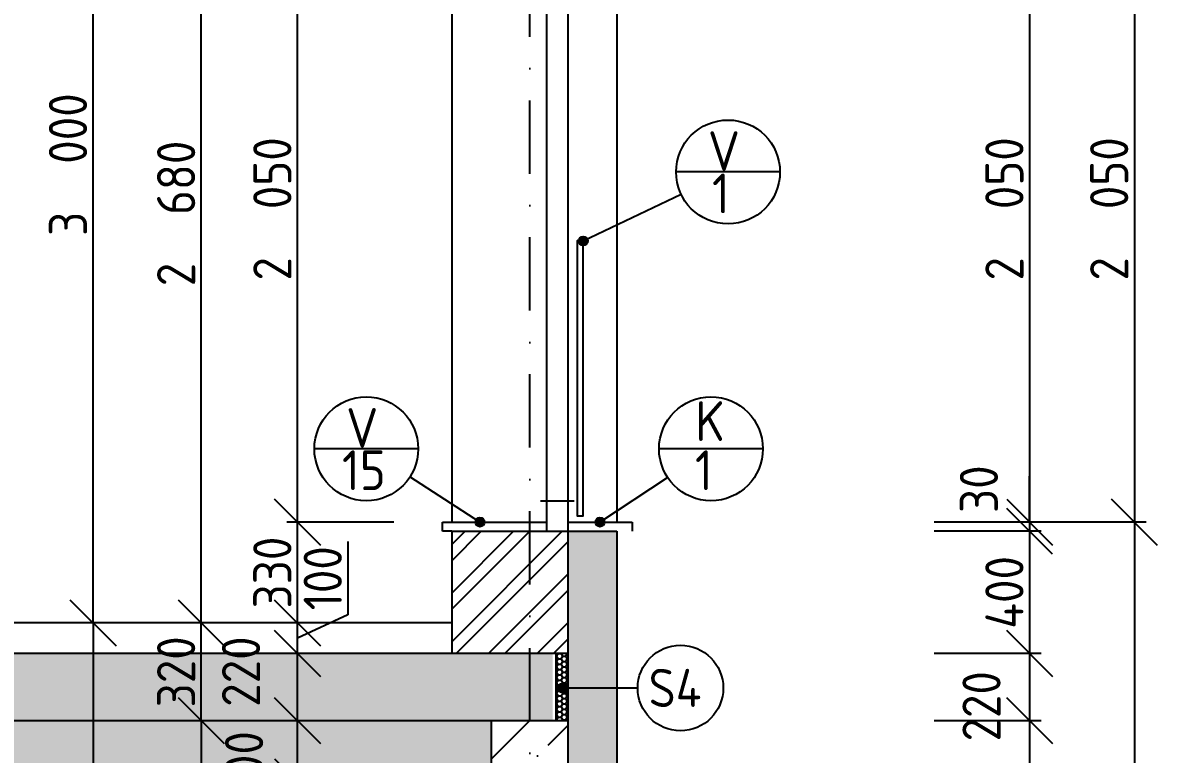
# Model space of a CAD drawing. Extents: x 3792242 to 5145247, y -1546315 to -1031918.
# Drawn here: x 3854608 to 3858322, y -1502190 to -1499796 of the extents above; entities that cross this region are included whole.
import ezdxf

# ---------------------------------------------------------------- set-up
doc = ezdxf.new("R2010")
doc.units = 0
doc.header["$MEASUREMENT"] = 0
doc.linetypes.add('BODKOCIARKOVANA_3', pattern=[5.6, 3, -1.3, 0, -1.3])
doc.layers.get('0').update_dxf_attribs({"linetype": 'CONTINUOUS'})
doc.layers.get('Defpoints').update_dxf_attribs({"color": 61, "linetype": 'CONTINUOUS'})
for name, color, linetype in [('KÓTY', 4, 'CONTINUOUS'), ('MÚRY', 1, 'CONTINUOUS'), ('OKNÁ', 143, 'CONTINUOUS'), ('osi', 253, 'CONTINUOUS'), ('TENKÁ', 7, 'CONTINUOUS'), ('ŠRAFY', 82, 'CONTINUOUS'), ('šrafy-múry', 8, 'CONTINUOUS')]:
    doc.layers.add(name, color=color, linetype=linetype)
doc.styles.add('STYLE1', font='isocp.shx')
doc.dimstyles.new('STANDARD-50', dxfattribs={"dimtxt": 125, "dimasz": 150, "dimexe": 10, "dimexo": 200, "dimgap": 20, "dimtad": 1, "dimdsep": 46, "dimlunit": 6, "dimtxsty": 'STYLE1', "dimblk1": 'OBLIQUE', "dimblk2": 'OBLIQUE', "dimsah": 1, "dimcen": 2.5, "dimse1": 1, "dimse2": 1, "dimadec": 0, "dimazin": 0, "dimtfac": 1, "dimtmove": 1, "dimatfit": 3, "dimldrblk": 'OBLIQUE', "dimfxl": 1, "dimtolj": 1, "dimtzin": 0, "dimarcsym": 0})
pattern_1 = [(45, (42813.19, 7000), (53.0330086, 194.4543648), [250, -50, 0, -50])]

# ---------------------------------------------------------------- blocks, each defined once
blk = doc.blocks.new('_OBLIQUE')
at = {"color": 0, "linetype": 'ByBlock'}
blk.add_line((-0.5, -0.5), (0.5, 0.5), dxfattribs=at)
blk = doc.blocks.new('*D33261')
at = {"layer": 'Defpoints', "color": 0}
for p in [(3855507.7, -1502080.3), (3855507.7, -1502080.3), (3855507.7, -1502280.3)]:
    blk.add_point(p, dxfattribs=at)
at = {"layer": 'KÓTY', "color": 0, "lineweight": -2, "ltscale": 0.25}
blk.add_line((3855507.7, -1502280.3), (3855507.7, -1502080.3), dxfattribs=at)
at = {"layer": 'KÓTY', "color": 0, "linetype": 'ByBlock', "lineweight": -2, "xscale": 150, "yscale": 150, "zscale": 150}
for p, rotation in [((3855507.7, -1502080.3), 90), ((3855507.7, -1502280.3), 270)]:
    blk.add_blockref('_OBLIQUE', p, dxfattribs=dict(at, rotation=rotation))
at = {"layer": 'KÓTY', "color": 0, "insert": (3855332.7, -1502229.5), "char_height": 125, "attachment_point": 5, "rotation": 90, "style": 'STYLE1'}
blk.add_mtext('\\A1;200', dxfattribs=at)
blk = doc.blocks.new('*D33262')
at = {"layer": 'Defpoints', "color": 0}
for p in [(3855507.7, -1501860.3), (3855507.7, -1501860.3), (3855507.7, -1502080.3)]:
    blk.add_point(p, dxfattribs=at)
at = {"layer": 'KÓTY', "color": 0, "lineweight": -2, "ltscale": 0.25}
blk.add_line((3855507.7, -1502080.3), (3855507.7, -1501860.3), dxfattribs=at)
at = {"layer": 'KÓTY', "color": 0, "linetype": 'ByBlock', "lineweight": -2, "xscale": 150, "yscale": 150, "zscale": 150}
for p, rotation in [((3855507.7, -1501860.3), 90), ((3855507.7, -1502080.3), 270)]:
    blk.add_blockref('_OBLIQUE', p, dxfattribs=dict(at, rotation=rotation))
at = {"layer": 'KÓTY', "color": 0, "insert": (3855322.7, -1501919.5), "char_height": 125, "attachment_point": 5, "rotation": 90, "style": 'STYLE1'}
blk.add_mtext('\\A1;220', dxfattribs=at)
blk = doc.blocks.new('*D33263')
at = {"layer": 'Defpoints', "color": 0}
for p in [(3855507.7, -1501760.3), (3855507.7, -1501760.3), (3855507.7, -1501860.3)]:
    blk.add_point(p, dxfattribs=at)
at = {"layer": 'KÓTY', "color": 0, "lineweight": -2, "ltscale": 0.25}
for p, q in [((3855672.7, -1501493.9), (3855672.7, -1501734)), ((3855672.7, -1501734), (3855507.7, -1501810.3)), ((3855507.7, -1501860.3), (3855507.7, -1501760.3))]:
    blk.add_line(p, q, dxfattribs=at)
at = {"layer": 'KÓTY', "color": 0, "linetype": 'ByBlock', "lineweight": -2, "xscale": 150, "yscale": 150, "zscale": 150}
for p, rotation in [((3855507.7, -1501760.3), 90), ((3855507.7, -1501860.3), 270)]:
    blk.add_blockref('_OBLIQUE', p, dxfattribs=dict(at, rotation=rotation))
at = {"layer": 'KÓTY', "color": 0, "insert": (3855590.2, -1501614), "char_height": 125, "attachment_point": 5, "rotation": 90, "style": 'STYLE1'}
blk.add_mtext('\\A1;100', dxfattribs=at)
blk = doc.blocks.new('*D33270')
at = {"layer": 'Defpoints', "color": 0}
for p in [(3855507.7, -1501430.3), (3856012.7, -1501430.3), (3856012.7, -1501760.3)]:
    blk.add_point(p, dxfattribs=at)
at = {"layer": 'KÓTY', "color": 0, "lineweight": -2, "ltscale": 0.25}
blk.add_line((3855507.7, -1501760.3), (3855507.7, -1501430.3), dxfattribs=at)
at = {"layer": 'KÓTY', "color": 0, "linetype": 'ByBlock', "lineweight": -2, "xscale": 150, "yscale": 150, "zscale": 150}
for p, rotation in [((3855507.7, -1501430.3), 90), ((3855507.7, -1501760.3), 270)]:
    blk.add_blockref('_OBLIQUE', p, dxfattribs=dict(at, rotation=rotation))
at = {"layer": 'KÓTY', "color": 0, "insert": (3855425.2, -1501595.3), "char_height": 125, "attachment_point": 5, "rotation": 90, "style": 'STYLE1'}
blk.add_mtext('\\A1;330', dxfattribs=at)
blk = doc.blocks.new('*D33271')
at = {"layer": 'Defpoints', "color": 0}
for p in [(3855507.7, -1499380.3), (3856012.7, -1499380.3), (3856012.7, -1501430.3)]:
    blk.add_point(p, dxfattribs=at)
at = {"layer": 'KÓTY', "color": 0, "lineweight": -2, "ltscale": 0.25}
blk.add_line((3855507.7, -1501430.3), (3855507.7, -1499380.3), dxfattribs=at)
at = {"layer": 'KÓTY', "color": 0, "linetype": 'ByBlock', "lineweight": -2, "xscale": 150, "yscale": 150, "zscale": 150}
for p, rotation in [((3855507.7, -1499380.3), 90), ((3855507.7, -1501430.3), 270)]:
    blk.add_blockref('_OBLIQUE', p, dxfattribs=dict(at, rotation=rotation))
at = {"layer": 'KÓTY', "color": 0, "insert": (3855425.2, -1500405.3), "char_height": 125, "attachment_point": 5, "rotation": 90, "style": 'STYLE1'}
blk.add_mtext('\\A1;2ﾠ050', dxfattribs=at)
blk = doc.blocks.new('*D33280')
at = {"layer": 'Defpoints', "color": 0}
for p in [(3856142.7, -1502080.3), (3855192.7, -1505160.3), (3856142.7, -1505160.3)]:
    blk.add_point(p, dxfattribs=at)
at = {"layer": 'KÓTY', "color": 0, "lineweight": -2, "ltscale": 0.25}
blk.add_line((3855192.7, -1502080.3), (3855192.7, -1505160.3), dxfattribs=at)
at = {"layer": 'KÓTY', "color": 0, "linetype": 'ByBlock', "lineweight": -2, "xscale": 150, "yscale": 150, "zscale": 150}
for p, rotation in [((3855192.7, -1502080.3), 90), ((3855192.7, -1505160.3), 270)]:
    blk.add_blockref('_OBLIQUE', p, dxfattribs=dict(at, rotation=rotation))
at = {"layer": 'KÓTY', "color": 0, "insert": (3855033.2, -1503590.5), "char_height": 125, "attachment_point": 5, "rotation": 90, "style": 'STYLE1'}
blk.add_mtext('\\A1;3ﾠ080', dxfattribs=at)
blk = doc.blocks.new('*D33281')
at = {"layer": 'Defpoints', "color": 0}
for p in [(3856012.7, -1501760.3), (3854838.7, -1505160.3), (3856142.7, -1505160.3)]:
    blk.add_point(p, dxfattribs=at)
at = {"layer": 'KÓTY', "color": 0, "lineweight": -2, "ltscale": 0.25}
blk.add_line((3854838.7, -1501760.3), (3854838.7, -1505160.3), dxfattribs=at)
at = {"layer": 'KÓTY', "color": 0, "linetype": 'ByBlock', "lineweight": -2, "xscale": 150, "yscale": 150, "zscale": 150}
for p, rotation in [((3854838.7, -1501760.3), 90), ((3854838.7, -1505160.3), 270)]:
    blk.add_blockref('_OBLIQUE', p, dxfattribs=dict(at, rotation=rotation))
at = {"layer": 'KÓTY', "color": 0, "insert": (3854756.2, -1503460.3), "char_height": 125, "attachment_point": 5, "rotation": 90, "style": 'STYLE1'}
blk.add_mtext('\\A1;3ﾠ400', dxfattribs=at)
blk = doc.blocks.new('*D33282')
at = {"layer": 'Defpoints', "color": 0}
for p in [(3854838.7, -1498760.3), (3854838.7, -1498760.3), (3854838.7, -1501760.3)]:
    blk.add_point(p, dxfattribs=at)
at = {"layer": 'KÓTY', "color": 0, "lineweight": -2, "ltscale": 0.25}
blk.add_line((3854838.7, -1501760.3), (3854838.7, -1498760.3), dxfattribs=at)
at = {"layer": 'KÓTY', "color": 0, "linetype": 'ByBlock', "lineweight": -2, "xscale": 150, "yscale": 150, "zscale": 150}
for p, rotation in [((3854838.7, -1498760.3), 90), ((3854838.7, -1501760.3), 270)]:
    blk.add_blockref('_OBLIQUE', p, dxfattribs=dict(at, rotation=rotation))
at = {"layer": 'KÓTY', "color": 0, "insert": (3854756.2, -1500260.3), "char_height": 125, "attachment_point": 5, "rotation": 90, "style": 'STYLE1'}
blk.add_mtext('\\A1;3ﾠ000', dxfattribs=at)
blk = doc.blocks.new('*D33285')
at = {"layer": 'Defpoints', "color": 0}
for p in [(3855192.7, -1501760.3), (3855192.7, -1501760.3), (3855192.7, -1502080.3)]:
    blk.add_point(p, dxfattribs=at)
at = {"layer": 'KÓTY', "color": 0, "lineweight": -2, "ltscale": 0.25}
blk.add_line((3855192.7, -1502080.3), (3855192.7, -1501760.3), dxfattribs=at)
at = {"layer": 'KÓTY', "color": 0, "linetype": 'ByBlock', "lineweight": -2, "xscale": 150, "yscale": 150, "zscale": 150}
for p, rotation in [((3855192.7, -1501760.3), 90), ((3855192.7, -1502080.3), 270)]:
    blk.add_blockref('_OBLIQUE', p, dxfattribs=dict(at, rotation=rotation))
at = {"layer": 'KÓTY', "color": 0, "insert": (3855110.2, -1501920.3), "char_height": 125, "attachment_point": 5, "rotation": 90, "style": 'STYLE1'}
blk.add_mtext('\\A1;320', dxfattribs=at)
blk = doc.blocks.new('*D33286')
at = {"layer": 'Defpoints', "color": 0}
for p in [(3855192.7, -1499080.3), (3855192.7, -1499080.3), (3855192.7, -1501760.3)]:
    blk.add_point(p, dxfattribs=at)
at = {"layer": 'KÓTY', "color": 0, "lineweight": -2, "ltscale": 0.25}
blk.add_line((3855192.7, -1501760.3), (3855192.7, -1499080.3), dxfattribs=at)
at = {"layer": 'KÓTY', "color": 0, "linetype": 'ByBlock', "lineweight": -2, "xscale": 150, "yscale": 150, "zscale": 150}
for p, rotation in [((3855192.7, -1499080.3), 90), ((3855192.7, -1501760.3), 270)]:
    blk.add_blockref('_OBLIQUE', p, dxfattribs=dict(at, rotation=rotation))
at = {"layer": 'KÓTY', "color": 0, "insert": (3855110.2, -1500420.3), "char_height": 125, "attachment_point": 5, "rotation": 90, "style": 'STYLE1'}
blk.add_mtext('\\A1;2ﾠ680', dxfattribs=at)
blk = doc.blocks.new('*D49279')
at = {"layer": 'Defpoints', "color": 0}
for p in [(3856552.7, -1499380.3), (3856552.7, -1501430.3), (3858247.2, -1501430.3)]:
    blk.add_point(p, dxfattribs=at)
at = {"layer": 'KÓTY', "color": 0, "lineweight": -2, "ltscale": 0.25}
blk.add_line((3858247.2, -1499380.3), (3858247.2, -1501430.3), dxfattribs=at)
at = {"layer": 'KÓTY', "color": 0, "linetype": 'ByBlock', "lineweight": -2, "xscale": 150, "yscale": 150, "zscale": 150}
for p, rotation in [((3858247.2, -1499380.3), 90), ((3858247.2, -1501430.3), 270)]:
    blk.add_blockref('_OBLIQUE', p, dxfattribs=dict(at, rotation=rotation))
at = {"layer": 'KÓTY', "color": 0, "insert": (3858164.7, -1500405.3), "char_height": 125, "attachment_point": 5, "rotation": 90, "style": 'STYLE1'}
blk.add_mtext('\\A1;2ﾠ050', dxfattribs=at)
blk = doc.blocks.new('*D49293')
at = {"layer": 'Defpoints', "color": 0}
for p in [(3856392.7, -1499380.3), (3856322.7, -1501430.3), (3857904.2, -1501430.3)]:
    blk.add_point(p, dxfattribs=at)
at = {"layer": 'KÓTY', "color": 0, "lineweight": -2, "ltscale": 0.25}
blk.add_line((3857904.2, -1499380.3), (3857904.2, -1501430.3), dxfattribs=at)
at = {"layer": 'KÓTY', "color": 0, "linetype": 'ByBlock', "lineweight": -2, "xscale": 150, "yscale": 150, "zscale": 150}
for p, rotation in [((3857904.2, -1499380.3), 90), ((3857904.2, -1501430.3), 270)]:
    blk.add_blockref('_OBLIQUE', p, dxfattribs=dict(at, rotation=rotation))
at = {"layer": 'KÓTY', "color": 0, "insert": (3857821.7, -1500405.3), "char_height": 125, "attachment_point": 5, "rotation": 90, "style": 'STYLE1'}
blk.add_mtext('\\A1;2ﾠ050', dxfattribs=at)
blk = doc.blocks.new('*D49294')
at = {"layer": 'Defpoints', "color": 0}
for p in [(3856322.7, -1501430.3), (3856322.7, -1501460.3), (3857904.2, -1501460.3)]:
    blk.add_point(p, dxfattribs=at)
at = {"layer": 'KÓTY', "color": 0, "lineweight": -2, "ltscale": 0.25}
for p, q in [((3857904.2, -1501430.3), (3857904.2, -1501280.3)), ((3857904.2, -1501430.3), (3857904.2, -1501460.3)), ((3857904.2, -1501460.3), (3857904.2, -1501610.3))]:
    blk.add_line(p, q, dxfattribs=at)
at = {"layer": 'KÓTY', "color": 0, "linetype": 'ByBlock', "lineweight": -2, "xscale": 150, "yscale": 150, "zscale": 150}
for p, rotation in [((3857904.2, -1501430.3), 270), ((3857904.2, -1501460.3), 90)]:
    blk.add_blockref('_OBLIQUE', p, dxfattribs=dict(at, rotation=rotation))
at = {"layer": 'KÓTY', "color": 0, "insert": (3857738.2, -1501322.5), "char_height": 125, "attachment_point": 5, "rotation": 90, "style": 'STYLE1'}
blk.add_mtext('\\A1;30', dxfattribs=at)
blk = doc.blocks.new('*D49295')
at = {"layer": 'Defpoints', "color": 0}
for p in [(3856322.7, -1501460.3), (3856012.7, -1501860.3), (3857904.2, -1501860.3)]:
    blk.add_point(p, dxfattribs=at)
at = {"layer": 'KÓTY', "color": 0, "lineweight": -2, "ltscale": 0.25}
blk.add_line((3857904.2, -1501460.3), (3857904.2, -1501860.3), dxfattribs=at)
at = {"layer": 'KÓTY', "color": 0, "linetype": 'ByBlock', "lineweight": -2, "xscale": 150, "yscale": 150, "zscale": 150}
for p, rotation in [((3857904.2, -1501460.3), 90), ((3857904.2, -1501860.3), 270)]:
    blk.add_blockref('_OBLIQUE', p, dxfattribs=dict(at, rotation=rotation))
at = {"layer": 'KÓTY', "color": 0, "insert": (3857821.7, -1501660.3), "char_height": 125, "attachment_point": 5, "rotation": 90, "style": 'STYLE1'}
blk.add_mtext('\\A1;400', dxfattribs=at)
blk = doc.blocks.new('*D49296')
at = {"layer": 'Defpoints', "color": 0}
for p in [(3856012.7, -1501860.3), (3856142.7, -1502080.3), (3857904.2, -1502080.3)]:
    blk.add_point(p, dxfattribs=at)
at = {"layer": 'KÓTY', "color": 0, "lineweight": -2, "ltscale": 0.25}
blk.add_line((3857904.2, -1501860.3), (3857904.2, -1502080.3), dxfattribs=at)
at = {"layer": 'KÓTY', "color": 0, "linetype": 'ByBlock', "lineweight": -2, "xscale": 150, "yscale": 150, "zscale": 150}
for p, rotation in [((3857904.2, -1501860.3), 90), ((3857904.2, -1502080.3), 270)]:
    blk.add_blockref('_OBLIQUE', p, dxfattribs=dict(at, rotation=rotation))
at = {"layer": 'KÓTY', "color": 0, "insert": (3857746.7, -1502033), "char_height": 125, "attachment_point": 5, "rotation": 90, "style": 'STYLE1'}
blk.add_mtext('\\A1;220', dxfattribs=at)
blk = doc.blocks.new('*D49297')
at = {"layer": 'Defpoints', "color": 0}
for p in [(3856142.7, -1502080.3), (3857750.9, -1504320.3), (3857904.2, -1504320.3)]:
    blk.add_point(p, dxfattribs=at)
at = {"layer": 'KÓTY', "color": 0, "lineweight": -2, "ltscale": 0.25}
blk.add_line((3857904.2, -1502080.3), (3857904.2, -1504320.3), dxfattribs=at)
at = {"layer": 'KÓTY', "color": 0, "linetype": 'ByBlock', "lineweight": -2, "xscale": 150, "yscale": 150, "zscale": 150}
for p, rotation in [((3857904.2, -1502080.3), 90), ((3857904.2, -1504320.3), 270)]:
    blk.add_blockref('_OBLIQUE', p, dxfattribs=dict(at, rotation=rotation))
at = {"layer": 'KÓTY', "color": 0, "insert": (3857821.7, -1503200.3), "char_height": 125, "attachment_point": 5, "rotation": 90, "style": 'STYLE1'}
blk.add_mtext('\\A1;2ﾠ240', dxfattribs=at)
blk = doc.blocks.new('*D49298')
at = {"layer": 'Defpoints', "color": 0}
for p in [(3856552.7, -1501430.3), (3856552.7, -1504320.3), (3858247.2, -1504320.3)]:
    blk.add_point(p, dxfattribs=at)
at = {"layer": 'KÓTY', "color": 0, "lineweight": -2, "ltscale": 0.25}
blk.add_line((3858247.2, -1501430.3), (3858247.2, -1504320.3), dxfattribs=at)
at = {"layer": 'KÓTY', "color": 0, "linetype": 'ByBlock', "lineweight": -2, "xscale": 150, "yscale": 150, "zscale": 150}
for p, rotation in [((3858247.2, -1501430.3), 90), ((3858247.2, -1504320.3), 270)]:
    blk.add_blockref('_OBLIQUE', p, dxfattribs=dict(at, rotation=rotation))
at = {"layer": 'KÓTY', "color": 0, "insert": (3858164.7, -1502875.3), "char_height": 125, "attachment_point": 5, "rotation": 90, "style": 'STYLE1'}
blk.add_mtext('\\A1;2ﾠ890', dxfattribs=at)

msp = doc.modelspace()

# ---------------------------------------------------------------- hatches: boundary and pattern name
at = {"layer": 'TENKÁ'}
h = msp.add_hatch(color=256, dxfattribs=at)
h.dxf.hatch_style = 1
h.paths.add_polyline_path([(3856442.693, -1500495.27, 2.41421356), (3856457.693, -1500510.27, 0.41421356)])
h = msp.add_hatch(color=256, dxfattribs=at)
h.dxf.hatch_style = 1
h.paths.add_polyline_path([(3856104.693, -1501415.27, -2.41421356), (3856089.693, -1501430.27, -0.41421356)])
h = msp.add_hatch(color=256, dxfattribs=at)
h.dxf.hatch_style = 1
h.paths.add_polyline_path([(3856497.693, -1501415.27, -2.41421356), (3856482.693, -1501430.27, -0.41421356)])
h = msp.add_hatch(color=256, dxfattribs=at)
h.dxf.hatch_style = 1
h.paths.add_polyline_path([(3856375.193, -1501958.269, -2.41421356), (3856360.193, -1501973.269, -0.41421356)])
at = {"layer": 'ŠRAFY'}
h = msp.add_hatch(dxfattribs=at)
h.set_pattern_fill('ANSI32', color=256, scale=300)
h.set_pattern_definition([(45, (42813.19, 0), (-79.549513, 79.549513), []), (45, (42866.23, 0), (-79.549513, 79.549513), [])])
h.paths.add_polyline_path([(3856012.693, -1501860.27), (3856012.693, -1501760.27), (3856012.693, -1501460.27), (3856322.693, -1501460.27), (3856392.693, -1501460.27), (3856392.693, -1501860.27), (3856312.693, -1501860.27)])
h = msp.add_hatch(dxfattribs=at)
h.set_pattern_fill('HEX', color=256, scale=250, angle=180)
h.set_pattern_definition([(0, (-580897.81, 36883.5), (0, 54.12658774), [31.25, -62.5]), (120, (-580897.81, 36883.5), (-46.875, -27.06329387), [31.25, -62.5]), (60, (-580866.56, 36883.5), (-46.875, 27.06329387), [31.25, -62.5])])
h.paths.add_polyline_path([(3856552.693, -1504394.717), (3856552.693, -1504385.283), (3856552.693, -1504320.27), (3856552.693, -1502380.27), (3856552.693, -1501790.27), (3856552.693, -1501460.27), (3856392.693, -1501460.27), (3856392.693, -1501860.27), (3856392.693, -1502080.27), (3856392.693, -1502380.27), (3856392.693, -1505430.27), (3856392.693, -1505630.27), (3856392.693, -1505960.27), (3856552.693, -1505960.27), (3856552.693, -1504620.27), (3856552.693, -1504607.566), (3856552.693, -1504592.434), (3856552.693, -1504537.5)])
h = msp.add_hatch(dxfattribs=at)
h.set_pattern_fill('HONEY', color=256, scale=80, angle=180)
h.set_pattern_definition([(0, (-580774.307, -2000), (15, 8.660254038), [10, -20]), (120, (-580774.307, -2000), (-15, 8.660254038), [10, -20]), (60, (-580774.307, -2000), (4e-15, 17.320508076), [-20, 10])])
h.paths.add_polyline_path([(3856392.693, -1502080.27), (3856392.693, -1501860.27), (3856352.693, -1501860.27), (3856352.693, -1502080.27)])
h = msp.add_hatch(dxfattribs=at)
h.set_pattern_fill('HEX', color=256, scale=250)
h.set_pattern_definition([(0, (-647086.31, 9760.27), (0, 54.12658774), [31.25, -62.5]), (120, (-647086.31, 9760.27), (-46.875, -27.06329387), [31.25, -62.5]), (60, (-647055.06, 9760.27), (-46.875, 27.06329387), [31.25, -62.5])])
h.paths.add_polyline_path([(3843162.693, -1502680.27), (3843162.693, -1502280.27), (3855942.693, -1502280.27), (3855942.693, -1502680.27), (3856142.693, -1502680.27), (3856142.693, -1502080.27), (3842962.693, -1502080.27), (3842962.693, -1502680.27)])
at = {"layer": 'šrafy-múry'}
h = msp.add_hatch(dxfattribs=at)
h.set_pattern_fill('ANSI36', color=253, scale=800, angle=360)
h.set_pattern_definition(pattern_1)
h.paths.add_polyline_path([(3848067.693, -1501860.27), (3846367.693, -1501860.27), (3846252.693, -1501860.27), (3843092.693, -1501860.27), (3842762.693, -1501860.27), (3842762.693, -1502080.27), (3842962.693, -1502080.27), (3856142.693, -1502080.27), (3856342.693, -1502080.27), (3856342.693, -1501860.27), (3848182.693, -1501860.27)])
h = msp.add_hatch(dxfattribs=at)
h.set_pattern_fill('ANSI36', color=253, scale=800, angle=360)
h.set_pattern_definition(pattern_1)
h.paths.add_polyline_path([(3856392.693, -1505430.27), (3856392.693, -1502080.27), (3856142.693, -1502080.27), (3856142.693, -1502180.27), (3856142.693, -1505230.27), (3856142.693, -1505430.27)])

# ---------------------------------------------------------------- linework, layer by layer
at = {"layer": 'KÓTY', "ltscale": 0.25}
for p, q in [((3855823.096, -1501430.27), (3855473.096, -1501430.27)), ((3857942.193, -1501430.27), (3857592.193, -1501430.27)), ((3857942.193, -1501460.27), (3857592.193, -1501460.27)), ((3858285.193, -1501430.27), (3857935.193, -1501430.27)), ((3857942.193, -1501860.27), (3857592.193, -1501860.27)), ((3857942.193, -1502080.27), (3857592.193, -1502080.27))]:
    msp.add_line(p, q, dxfattribs=at)
at = {"layer": 'MÚRY'}
for p, q in [((3856012.693, -1501460.27), (3856552.693, -1501460.27)), ((3856012.693, -1501460.27), (3856012.693, -1501760.27)), ((3856552.693, -1501460.27), (3856552.693, -1502380.27)), ((3856012.693, -1501760.27), (3850507.693, -1501760.27)), ((3856552.693, -1501790.27), (3856552.693, -1504320.27))]:
    msp.add_line(p, q, dxfattribs=at)
at = {"layer": 'OKNÁ', "ltscale": 0.25}
for p, q in [((3856322.693, -1499380.27), (3856322.693, -1501460.27)), ((3856392.693, -1499380.27), (3856392.693, -1501460.27)), ((3856302.693, -1501360.27), (3856412.693, -1501360.27)), ((3856621.193, -1501973.269), (3856375.193, -1501973.269))]:
    msp.add_line(p, q, dxfattribs=at)
msp.add_lwpolyline([(3856442.693, -1500510.27), (3856422.693, -1500510.27), (3856422.693, -1501410.27), (3856442.693, -1501410.27)], close=True, dxfattribs=at)
msp.add_circle((3856761.193, -1501973.269), 140, dxfattribs=at)
at = {"layer": 'osi', "linetype": 'BODKOCIARKOVANA_3', "ltscale": 80}
msp.add_line((3856267.693, -1508356), (3856267.693, -1485946), dxfattribs=at)
at = {"layer": 'TENKÁ'}
for p, q in [((3856012.693, -1499380.27), (3856012.693, -1501430.27)), ((3856552.693, -1499380.27), (3856552.693, -1501430.27)), ((3856442.693, -1500510.27), (3856763.463, -1500357.57)), ((3856104.693, -1501430.27), (3855875.56, -1501282.502)), ((3856497.693, -1501430.27), (3856719.257, -1501284.018)), ((3855982.693, -1501430.27), (3856322.693, -1501430.27)), ((3855982.693, -1501460.27), (3855982.693, -1501430.27)), ((3856012.693, -1501460.27), (3855982.693, -1501460.27)), ((3856392.693, -1501430.27), (3856602.693, -1501430.27)), ((3856392.693, -1501460.27), (3856392.693, -1502380.27)), ((3856602.693, -1501430.27), (3856602.693, -1501460.27)), ((3856012.693, -1501760.27), (3856012.693, -1501860.27)), ((3856012.693, -1501760.27), (3856012.693, -1501860.27)), ((3856392.693, -1501860.27), (3842712.693, -1501860.27)), ((3856352.693, -1501860.27), (3856352.693, -1502080.27)), ((3856392.693, -1501860.27), (3856392.693, -1505630.27)), ((3856392.693, -1502080.27), (3842712.693, -1502080.27)), ((3856142.693, -1502680.27), (3856142.693, -1502080.27))]:
    msp.add_line(p, q, dxfattribs=at)
at = {"layer": 'TENKÁ', "ltscale": 0.25}
for p, q in [((3857086.958, -1500284.5), (3856746.958, -1500284.5)), ((3855902.693, -1501190.367), (3855562.693, -1501190.367)), ((3857031.135, -1501190.367), (3856691.135, -1501190.367))]:
    msp.add_line(p, q, dxfattribs=at)
for centre in [(3856916.958, -1500284.5), (3855732.693, -1501190.367), (3856861.135, -1501190.367)]:
    msp.add_circle(centre, 170, dxfattribs=at)
at = {"layer": 'TENKÁ'}
for centre in [(3856442.693, -1500510.27), (3856104.693, -1501430.27), (3856497.693, -1501430.27), (3856375.193, -1501973.269)]:
    msp.add_circle(centre, 15, dxfattribs=at)

# ---------------------------------------------------------------- texts
at = {"layer": 'TENKÁ', "style": 'STYLE1'}
for s, p in [('V', (3856850.928, -1500281)), ('1', (3856864.428, -1500419.637)), ('K', (3856809.605, -1501164.867)), ('V', (3855666.662, -1501186.867)), ('15', (3855653.162, -1501325.503)), ('1', (3856808.605, -1501325.503))]:
    msp.add_text(s, height=130, dxfattribs=at).set_placement(p)
at = {"layer": 'TENKÁ', "ltscale": 0.25, "style": 'STYLE1'}
msp.add_text('S4', height=125, dxfattribs=at).set_placement((3856656.888, -1502035.447))

# ---------------------------------------------------------------- dimensions: what is measured, and where the dimension line sits
at = {"layer": 'KÓTY', "ltscale": 0.25}
for base, p1, p2, picture, middle in [((3854838.693, -1498760.27), (3854838.693, -1501760.27), (3854838.693, -1498760.27), '*D33282', (3854756.15, -1500260.27)), ((3855192.693, -1499080.27), (3855192.693, -1501760.27), (3855192.693, -1499080.27), '*D33286', (3855110.15, -1500420.27)), ((3855507.693, -1499380.27), (3856012.693, -1501430.27), (3856012.693, -1499380.27), '*D33271', (3855425.15, -1500405.27)), ((3857904.193, -1501430.27), (3856392.693, -1499380.27), (3856322.693, -1501430.27), '*D49293', (3857821.65, -1500405.27)), ((3858247.193, -1501430.27), (3856552.693, -1499380.27), (3856552.693, -1501430.27), '*D49279', (3858164.65, -1500405.27)), ((3855507.693, -1501430.27), (3856012.693, -1501760.27), (3856012.693, -1501430.27), '*D33270', (3855425.193, -1501595.27)), ((3857904.193, -1501860.27), (3856322.693, -1501460.27), (3856012.693, -1501860.27), '*D49295', (3857821.693, -1501660.27)), ((3858247.193, -1504320.27), (3856552.693, -1501430.27), (3856552.693, -1504320.27), '*D49298', (3858164.65, -1502875.27)), ((3854838.693, -1505160.27), (3856012.693, -1501760.27), (3856142.693, -1505160.27), '*D33281', (3854756.15, -1503460.27)), ((3855192.693, -1501760.27), (3855192.693, -1502080.27), (3855192.693, -1501760.27), '*D33285', (3855110.193, -1501920.27)), ((3855507.693, -1501860.27), (3855507.693, -1502080.27), (3855507.693, -1501860.27), '*D33262', (3855322.693, -1501919.52)), ((3857904.193, -1504320.27), (3856142.693, -1502080.27), (3857750.943, -1504320.27), '*D49297', (3857821.65, -1503200.27))]:
    dim = msp.add_linear_dim(base=base, p1=p1, p2=p2, angle=90, dimstyle='STANDARD-50', override={"dimtxsty": 'STYLE1', "dimldrblk": 'OBLIQUE'}, dxfattribs=at)
    dim.commit()
    dim.dimension.update_dxf_attribs({"geometry": picture, "text_midpoint": middle})
for base, p1, p2, picture, middle in [((3857904.193, -1501460.27), (3856322.693, -1501430.27), (3856322.693, -1501460.27), '*D49294', (3857820.693, -1501322.5)), ((3855507.693, -1501760.27), (3855507.693, -1501860.27), (3855507.693, -1501760.27), '*D33263', (3855672.693, -1501714)), ((3857904.193, -1502080.27), (3856012.693, -1501860.27), (3856142.693, -1502080.27), '*D49296', (3857829.193, -1502033)), ((3855192.693, -1505160.27), (3856142.693, -1502080.27), (3856142.693, -1505160.27), '*D33280', (3855115.693, -1503590.5)), ((3855507.693, -1502080.27), (3855507.693, -1502280.27), (3855507.693, -1502080.27), '*D33261', (3855415.193, -1502229.5))]:
    dim = msp.add_linear_dim(base=base, p1=p1, p2=p2, angle=90, dimstyle='STANDARD-50', override={"dimtxsty": 'STYLE1', "dimldrblk": 'OBLIQUE'}, dxfattribs=at)
    dim.commit()
    dim.dimension.update_dxf_attribs({"geometry": picture, "text_midpoint": middle, "dimtype": 160})

doc.saveas('drawing.dxf')
